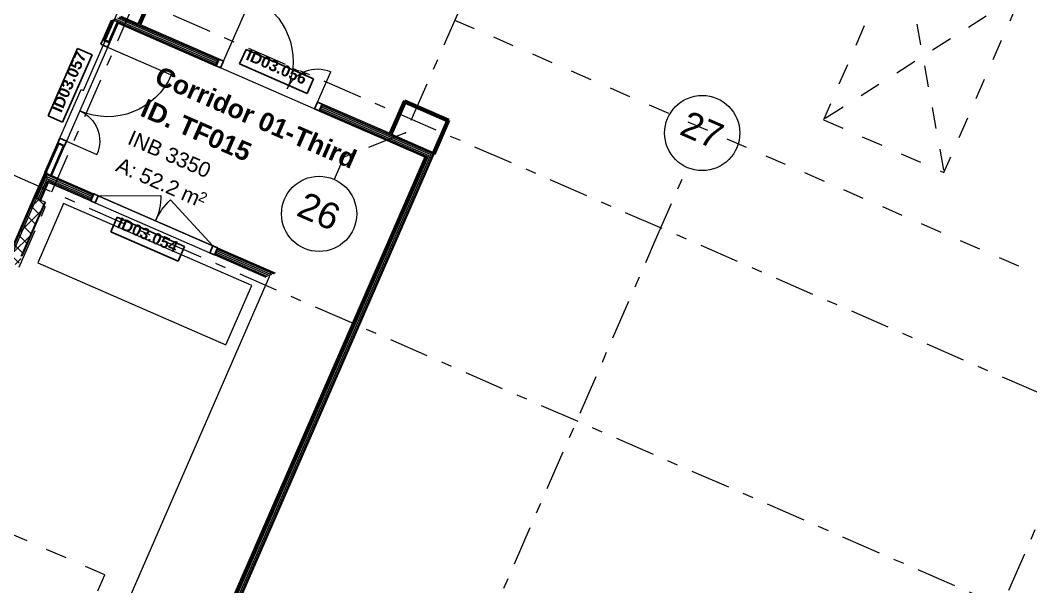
# Model space of a CAD drawing. Header units: millimetres. Extents: x -35034 to 431752, y -71616 to 25069.
# Drawn here: x 333860 to 347304, y -38794 to -31257 of the extents above; entities that cross this region are included whole.
import ezdxf
from ezdxf.enums import TextEntityAlignment as Align

# ---------------------------------------------------------------- set-up
doc = ezdxf.new("R2010")
doc.units = ezdxf.units.MM
doc.header["$MEASUREMENT"] = 0
doc.linetypes.add('Dashed', pattern=[564.444447, 282.222223, -282.222223])
doc.linetypes.add('Double Dashed', pattern=[1093.611073, 529.166651, -211.666656, 141.111112, -211.666656])
for name, color, linetype, lineweight in [('0_Pen_No__1', 7, 'Continuous', 13), ('A-25-M_Wall_Int_Pen_No__1', 7, 'Continuous', 13), ('A-95-MC_Marker_Section_P2.Marker_Pen_No__1', 7, 'Continuous', 13), ('New_A-20-M_Floor_Slab_Pen_No__89', 8, 'Continuous', 20), ('New_A-25-M_Wall_Int_Pen_No__1', 7, 'Continuous', 13), ('New_A-95-P_Drawing_Pen_No__1', 7, 'Continuous', 13), ('New_ArchiCAD Door Markers_Pen_No__1', 7, 'Continuous', 13), ('New_ArchiCAD Door Markers_Pen_No__5', 7, 'Continuous', 25), ('New_ArchiCAD Doors_Pen_No__1', 7, 'Continuous', 13), ('New_ArchiCAD Zone Stamps_Pen_No__6', 7, 'Continuous', 35)]:
    doc.layers.add(name, color=color, linetype=linetype, lineweight=lineweight)
for name, color, linetype in [('A-25-M_Wall_Int', 7, 'Continuous'), ('A-95-MC_Marker_Section_P2.Marker', 7, 'Continuous'), ('New_A-05-M_Gross_Int_Circulation', 7, 'Continuous'), ('New_A-15-MG_Structural_Grid_Phase_2', 7, 'Continuous'), ('New_A-20-M_Floor_Slab', 7, 'Continuous'), ('New_A-25-M_Wall_Int', 7, 'Continuous'), ('New_ArchiCAD Door Markers', 7, 'Continuous'), ('New_ArchiCAD Doors', 7, 'Continuous')]:
    doc.layers.add(name, color=color, linetype=linetype)
for name, color, linetype, lineweight, true_color in [('A-25-M_Wall_Int_Pen_No__107', 7, 'Continuous', 15, 0xa6a6a6), ('New_A-05-M_Gross_Int_Circulation_Pen_No__74', 7, 'Continuous', 20, 0x606060), ('New_A-15-MG_Structural_Grid_Phase_2_Pen_No__222', 7, 'Continuous', 13, 0x65af33), ('New_A-25-M_Wall_Int_Pen_No__107', 7, 'Continuous', 15, 0xa6a6a6), ('New_A-25-M_Wall_Int_Pen_No__27', 7, 'Continuous', 50, 0x2a2a2a), ('New_ArchiCAD Doors_Pen_No__43', 7, 'Continuous', 30, 0x444444), ('New_ArchiCAD Doors_Pen_No__63', 7, 'Continuous', 20, 0x606060)]:
    doc.layers.add(name, color=color, linetype=linetype, lineweight=lineweight, true_color=true_color)
doc.styles.add('GENERATED_STYLE_1', font='')
doc.styles.add('GENERATED_STYLE_2', font='')
doc.styles.add('GENERATED_STYLE_3', font='')
doc.styles.add('GENERATED_STYLE_4', font='')
doc.styles.get('GENERATED_STYLE_1').set_extended_font_data('Swis721 BT', bold=True)
doc.styles.get('GENERATED_STYLE_2').set_extended_font_data('Arial', bold=True)
doc.styles.get('GENERATED_STYLE_3').set_extended_font_data('Arial')
doc.styles.get('GENERATED_STYLE_4').set_extended_font_data('Swis721 BT')
pattern_1 = [(246.4404, (341458.06, 0), (-158.76755, 69.2305), [0, -100]), (246.4404, (341517.46, -80.45), (-158.76755, 69.2305), [0, -100])]
pattern_2 = [(45, (341458.06, 0), (-91.9239, 91.9239), []), (135, (341458.06, 0), (91.9239, 91.9239), [])]

# ---------------------------------------------------------------- blocks, each defined once
blk = doc.blocks.new('Corridor 02-Third_INB 3152_63_2', base_point=(314167, -30973))
at = {"layer": 'New_A-05-M_Gross_Int_Circulation_Pen_No__74', "linetype": 'Continuous'}
for p, q in [((334702, -32192), (337341, -26141)), ((334189, -33277), (334669, -32177)), ((334669, -32177), (334702, -32192)), ((331475, -39594), (334223, -33292)), ((334223, -33292), (334189, -33277))]:
    blk.add_line(p, q, dxfattribs=at)
at = {"layer": 'New_ArchiCAD Zone Stamps_Pen_No__6'}
for tag, height, style, p in [('ROOM_NAME', 250, 'GENERATED_STYLE_2', (313334, -29414)), ('zoneNameLine2', 250, 'GENERATED_STYLE_2', (313146, -29846)), ('ROOM_NUMBER', 200, 'GENERATED_STYLE_3', (312957, -30267)), ('measuredAreaCode', 200, 'GENERATED_STYLE_3', (312800, -30627)), ('ROOM_HOLES_PRM', 200, 'GENERATED_STYLE_3', (313108, -30761)), ('DUMMY_649', 200, 'GENERATED_STYLE_3', (313737, -31035)), ('DUMMY_650', 133, 'GENERATED_STYLE_3', (314016, -31142))]:
    blk.add_attdef(tag, text='', height=height, rotation=336.4404, dxfattribs=dict(at, style=style)).set_placement(p, align=Align.TOP_LEFT)
blk = doc.blocks.new('Corridor 01-Third_INB 3350_64_2', base_point=(336562, -33421))
at = {"layer": 'New_A-05-M_Gross_Int_Circulation_Pen_No__74', "linetype": 'Continuous'}
for p, q in [((335162, -31297), (334278, -33325)), ((339274, -33091), (335162, -31297)), ((336197, -40149), (339274, -33091)), ((334278, -33325), (337202, -34600)), ((337202, -34600), (334524, -40742))]:
    blk.add_line(p, q, dxfattribs=at)
at = {"layer": 'New_ArchiCAD Zone Stamps_Pen_No__6'}
for tag, height, style, p in [('ROOM_NAME', 250, 'GENERATED_STYLE_2', (335730, -31862)), ('zoneNameLine2', 250, 'GENERATED_STYLE_2', (335541, -32294)), ('ROOM_NUMBER', 200, 'GENERATED_STYLE_3', (335353, -32714)), ('measuredAreaCode', 200, 'GENERATED_STYLE_3', (335196, -33075)), ('DUMMY_649', 200, 'GENERATED_STYLE_3', (335503, -33209)), ('DUMMY_650', 200, 'GENERATED_STYLE_3', (335992, -33422)), ('DUMMY_651', 133, 'GENERATED_STYLE_3', (336272, -33529))]:
    blk.add_attdef(tag, text='', height=height, rotation=336.4404, dxfattribs=dict(at, style=style)).set_placement(p, align=Align.TOP_LEFT)
blk = doc.blocks.new('Slab_6_2', base_point=(319509, -20987))
at = {"layer": 'New_A-20-M_Floor_Slab_Pen_No__89', "linetype": 'Continuous', "flags": 128}
blk.add_lwpolyline([(336596, -35577), (336941, -34787), (334437, -33696), (334093, -34485)], close=True, dxfattribs=at)
blk = doc.blocks.new('Wall_285_2', base_point=(329062, -45463))
at = {"layer": 'New_A-25-M_Wall_Int_Pen_No__107', "linetype": 'Continuous'}
h = blk.add_hatch(dxfattribs=at)
h.set_pattern_fill('Plaster_0002', color=256, style=0, pattern_type=2)
h.set_pattern_definition(pattern_1)
h.paths.add_polyline_path([(332705, -36683), (332718, -36689), (334057, -33619), (334043, -33613)])
h = blk.add_hatch(dxfattribs=at)
h.set_pattern_fill('Concrete_Block_0002', color=256, style=0, pattern_type=2)
h.set_pattern_definition(pattern_2)
h.paths.add_polyline_path([(333874, -34390), (334186, -33675), (334057, -33619), (333745, -34334)])
h = blk.add_hatch(dxfattribs=at)
h.set_pattern_fill('Plaster_0002', color=256, style=0, pattern_type=2)
h.set_pattern_definition(pattern_1)
h.paths.add_polyline_path([(333887, -34396), (334199, -33681), (334186, -33675), (333874, -34390)])
h = blk.add_hatch(dxfattribs=at)
h.set_pattern_fill('Concrete_Block_0002', color=256, style=0, pattern_type=2)
h.set_pattern_definition(pattern_2)
h.paths.add_polyline_path([(333818, -34518), (333874, -34390), (333745, -34334), (333689, -34462)])
h = blk.add_hatch(dxfattribs=at)
h.set_pattern_fill('Concrete_Block_0002', color=256, style=0, pattern_type=2)
h.set_pattern_definition(pattern_2)
h.paths.add_polyline_path([(333831, -34524), (333887, -34396), (333874, -34390), (333818, -34518)])
at = {"layer": 'New_A-25-M_Wall_Int_Pen_No__1', "linetype": 'Continuous'}
for p, q in [((334057, -33619), (333745, -34334)), ((334186, -33675), (333874, -34390)), ((333887, -34396), (333874, -34390))]:
    blk.add_line(p, q, dxfattribs=at)
at = {"layer": 'New_A-25-M_Wall_Int_Pen_No__1', "linetype": 'Continuous', "flags": 128}
for points in [[(334043, -33613), (332705, -36683)], [(333887, -34396), (334199, -33681)], [(334043, -33613), (334057, -33619)], [(334057, -33619), (334186, -33675)], [(334186, -33675), (334199, -33681)]]:
    blk.add_lwpolyline(points, dxfattribs=at)
blk = doc.blocks.new('*X1108', base_point=(341458, 0))
at = {"layer": 'New_A-25-M_Wall_Int_Pen_No__107', "linetype": 'Continuous'}
blk.add_hatch(color=256, dxfattribs=at).paths.add_polyline_path([(337176, -34656), (337207, -34644), (337185, -34634)])
blk = doc.blocks.new('*X1109', base_point=(341458, 0))
at = {"layer": 'New_A-25-M_Wall_Int_Pen_No__107', "linetype": 'Continuous'}
blk.add_hatch(color=256, dxfattribs=at).paths.add_polyline_path([(334218, -33367), (334219, -33368), (334806, -33624), (334816, -33601), (334228, -33345)])
blk = doc.blocks.new('*X1110', base_point=(341458, 0))
at = {"layer": 'New_A-25-M_Wall_Int_Pen_No__107', "linetype": 'Continuous'}
blk.add_hatch(color=256, dxfattribs=at).paths.add_polyline_path([(336465, -34347), (337174, -34657), (337176, -34656), (337185, -34634), (336475, -34325)])
blk = doc.blocks.new('*X1111', base_point=(341458, 0))
at = {"layer": 'New_A-25-M_Wall_Int_Pen_No__107', "linetype": 'Continuous'}
blk.add_hatch(color=256, dxfattribs=at).paths.add_polyline_path([(334228, -33345), (334206, -33335), (334218, -33367)])
blk = doc.blocks.new('Double Door 19_2')
at = {"layer": 'New_ArchiCAD Doors_Pen_No__1', "linetype": 'Continuous'}
for p, q in [((-905, 0), (-905, -15)), ((905, 0), (905, -15)), ((-905, -15), (-905, -18)), ((-905, -18), (-905, -38)), ((-905, -38), (-905, -63)), ((-905, -63), (-905, -82)), ((-905, -82), (-905, -85)), ((-905, -85), (-905, -100)), ((905, -15), (905, -18)), ((905, -18), (905, -38)), ((905, -38), (905, -63)), ((905, -63), (905, -82)), ((905, -82), (905, -85)), ((905, -85), (905, -100))]:
    blk.add_line(p, q, dxfattribs=at)
at = {"layer": 'New_ArchiCAD Doors_Pen_No__43', "linetype": 'Continuous'}
for p, q in [((-898, 0), (-905, 0)), ((-905, 0), (-905, -100)), ((-832, 0), (-898, 0)), ((-898, 0), (-898, -100)), ((-832, -100), (-832, 0)), ((898, 0), (832, 0)), ((832, 0), (832, -100)), ((898, 0), (905, 0)), ((898, -100), (898, 0)), ((905, 0), (905, -100)), ((-898, -100), (-905, -100)), ((-898, -100), (-832, -100)), ((832, -100), (898, -100)), ((898, -100), (905, -100))]:
    blk.add_line(p, q, dxfattribs=at)
at = {"layer": 'New_ArchiCAD Doors_Pen_No__63', "linetype": 'Continuous'}
for p, q in [((-832, 0), (-71, 336)), ((832, 0), (71, 336)), ((-832, 0), (832, 0)), ((832, -100), (-832, -100))]:
    blk.add_line(p, q, dxfattribs=at)
for centre, start, end in [((-832, 0), 0, 23.8122), ((832, 0), 156.1878, 180)]:
    blk.add_arc(centre, 832, start, end, dxfattribs=at)
blk = doc.blocks.new('Door Stamp 17_30')
at = {"layer": 'New_ArchiCAD Door Markers_Pen_No__5', "linetype": 'Continuous'}
for p, q in [((489, -160), (-489, -160)), ((-489, -160), (-489, -372)), ((489, -372), (489, -160)), ((-489, -372), (489, -372)), ((-489, -372), (489, -372))]:
    blk.add_line(p, q, dxfattribs=at)
at = {"layer": 'New_ArchiCAD Door Markers_Pen_No__1', "style": 'GENERATED_STYLE_1'}
blk.add_attdef('AC_WIDO_ID', text='', height=150, dxfattribs=at).set_placement((-430, -327), align=Align.BOTTOM_LEFT)
blk = doc.blocks.new('Wall_310_2', base_point=(334146, -33377))
at = {"layer": 'A-25-M_Wall_Int_Pen_No__107', "linetype": 'Continuous'}
for points in [[(334186, -33285), (334194, -33305), (334200, -33291)], [(334230, -33397), (334238, -33417), (334244, -33403)], [(337126, -34676), (337145, -34668), (337132, -34662)], [(337238, -34632), (337257, -34624), (337244, -34618)]]:
    blk.add_hatch(color=256, dxfattribs=at).paths.add_polyline_path(points)
at = {"layer": 'A-25-M_Wall_Int_Pen_No__107', "linetype": 'Continuous', "lineweight": 0, "true_color": 0x535353}
for points in [[(334194, -33305), (334196, -33309), (334197, -33306)], [(334229, -33393), (334230, -33397), (334231, -33394)], [(337145, -34668), (337149, -34666), (337147, -34665)], [(337234, -34633), (337238, -34632), (337235, -34631)]]:
    blk.add_hatch(color=251, dxfattribs=at).paths.add_polyline_path(points)
at = {"layer": 'New_A-25-M_Wall_Int_Pen_No__107', "linetype": 'Continuous'}
for points in [[(334200, -33291), (334194, -33305), (334825, -33580), (334831, -33566)], [(334238, -33417), (334791, -33658), (334797, -33644), (334244, -33403)], [(336457, -34368), (336451, -34381), (337126, -34676), (337132, -34662)], [(336491, -34290), (336485, -34303), (337238, -34632), (337244, -34618)]]:
    blk.add_hatch(color=256, dxfattribs=at).paths.add_polyline_path(points)
at = {"layer": 'New_A-25-M_Wall_Int_Pen_No__107', "linetype": 'Continuous', "lineweight": 0, "true_color": 0x535353}
for points in [[(334197, -33306), (334196, -33309), (334824, -33583), (334825, -33580)], [(334231, -33394), (334230, -33397), (334797, -33644), (334799, -33641)], [(336457, -34368), (337145, -34668), (337147, -34665), (336458, -34365)], [(336483, -34306), (337234, -34633), (337235, -34631), (336485, -34303)]]:
    blk.add_hatch(color=251, dxfattribs=at).paths.add_polyline_path(points)
at = {"layer": 'New_A-25-M_Wall_Int_Pen_No__1', "linetype": 'Continuous'}
for p, q in [((334197, -33306), (334194, -33305)), ((334213, -33316), (334196, -33309)), ((334825, -33580), (334197, -33306)), ((334228, -33345), (334206, -33335)), ((334824, -33583), (334213, -33316)), ((334236, -33375), (334219, -33368)), ((334816, -33601), (334228, -33345)), ((334231, -33394), (334229, -33393)), ((334244, -33403), (334230, -33397)), ((334799, -33641), (334231, -33394)), ((334806, -33624), (334236, -33375)), ((334797, -33644), (334244, -33403)), ((334816, -33601), (334806, -33624)), ((334824, -33583), (334816, -33601)), ((334825, -33580), (334824, -33583)), ((334831, -33566), (334825, -33580)), ((334797, -33644), (334791, -33658)), ((334799, -33641), (334797, -33644)), ((334806, -33624), (334799, -33641)), ((336457, -34368), (336451, -34381)), ((336458, -34365), (336457, -34368)), ((337132, -34662), (336457, -34368)), ((336465, -34347), (336458, -34365)), ((337147, -34665), (336458, -34365)), ((336475, -34325), (336465, -34347)), ((337157, -34649), (336465, -34347)), ((336483, -34306), (336475, -34325)), ((337185, -34634), (336475, -34325)), ((336485, -34303), (336483, -34306)), ((337216, -34626), (336483, -34306)), ((336491, -34290), (336485, -34303)), ((337235, -34631), (336485, -34303)), ((337145, -34668), (337132, -34662)), ((337149, -34666), (337147, -34665)), ((337174, -34657), (337157, -34649)), ((337207, -34644), (337185, -34634)), ((337234, -34633), (337216, -34626)), ((337238, -34632), (337235, -34631))]:
    blk.add_line(p, q, dxfattribs=at)
at = {"layer": 'New_A-25-M_Wall_Int_Pen_No__1', "linetype": 'Continuous', "flags": 128}
for points in [[(334186, -33285), (334200, -33291)], [(334831, -33566), (334200, -33291)], [(334238, -33417), (334791, -33658)], [(336451, -34381), (337126, -34676)], [(337244, -34618), (336491, -34290)], [(337257, -34624), (337244, -34618)]]:
    blk.add_lwpolyline(points, dxfattribs=at)
at = {"layer": 'New_A-25-M_Wall_Int', "color": 250, "lineweight": 50, "true_color": 0x2a2a2a}
for name in ['*X1111', '*X1109', '*X1110', '*X1108']:
    blk.add_blockref(name, (341458, 0), dxfattribs=at)
at = {"layer": 'New_ArchiCAD Door Markers'}
ref = blk.add_blockref('Door Stamp 17_30', (335661, -33928), dxfattribs=dict(at, rotation=336.44041158399))
ref.add_attrib('AC_WIDO_ID', 'ID03.054', dxfattribs={"layer": 'New_ArchiCAD Door Markers_Pen_No__1', "color": 7, "height": 150, "rotation": 336.4404, "style": 'GENERATED_STYLE_1'}).set_placement((335118, -34052), align=Align.BOTTOM_LEFT)
at = {"layer": 'New_ArchiCAD Doors', "color": 251, "linetype": 'Continuous', "lineweight": 20, "true_color": 0x606060, "xscale": -1, "zscale": 1000, "rotation": 336.44041158399}
blk.add_blockref('Double Door 19_2', (335661, -33928), dxfattribs=at)
blk = doc.blocks.new('*X1129', base_point=(341458, 0))
at = {"layer": 'New_A-25-M_Wall_Int_Pen_No__107', "linetype": 'Continuous'}
blk.add_hatch(color=256, dxfattribs=at).paths.add_polyline_path([(335153, -31225), (335120, -31238), (336474, -31828), (336484, -31805)])
blk = doc.blocks.new('*X1130', base_point=(341458, 0))
at = {"layer": 'New_A-25-M_Wall_Int_Pen_No__107', "linetype": 'Continuous'}
blk.add_hatch(color=256, dxfattribs=at).paths.add_polyline_path([(337858, -32432), (339291, -33057), (339324, -33044), (337868, -32409)])
blk = doc.blocks.new('Double Door Asymmetric 19_5')
at = {"layer": 'New_ArchiCAD Doors_Pen_No__1', "linetype": 'Continuous'}
for p, q in [((-755, 0), (-755, -15)), ((755, 0), (755, -15)), ((-755, -15), (-755, -18)), ((-755, -18), (-755, -37)), ((-755, -37), (-755, -62)), ((-755, -62), (-755, -82)), ((-755, -82), (-755, -85)), ((-755, -85), (-755, -100)), ((755, -15), (755, -18)), ((755, -18), (755, -37)), ((755, -37), (755, -62)), ((755, -62), (755, -82)), ((755, -82), (755, -85)), ((755, -85), (755, -100))]:
    blk.add_line(p, q, dxfattribs=at)
at = {"layer": 'New_ArchiCAD Doors_Pen_No__43', "linetype": 'Continuous'}
for p, q in [((-748, 0), (-755, 0)), ((-755, 0), (-755, -100)), ((-682, 0), (-748, 0)), ((-748, 0), (-748, -100)), ((-682, -100), (-682, 0)), ((748, 0), (682, 0)), ((682, 0), (682, -100)), ((748, 0), (755, 0)), ((748, -100), (748, 0)), ((755, 0), (755, -100)), ((-748, -100), (-755, -100)), ((-748, -100), (-682, -100)), ((682, -100), (748, -100)), ((748, -100), (755, -100))]:
    blk.add_line(p, q, dxfattribs=at)
at = {"layer": 'New_ArchiCAD Doors_Pen_No__63', "linetype": 'Continuous'}
for p, q in [((682, 0), (682, 924)), ((-682, 0), (-682, 440))]:
    blk.add_line(p, q, dxfattribs=at)
for centre, radius, start, end in [((682, 0), 924, 90, 180), ((-682, 0), 440, 0, 90)]:
    blk.add_arc(centre, radius, start, end, dxfattribs=at)
blk = doc.blocks.new('Door Stamp 17_31')
at = {"layer": 'New_ArchiCAD Door Markers_Pen_No__5', "linetype": 'Continuous'}
for p, q in [((507, 262), (-471, 262)), ((-471, 262), (-471, 50)), ((507, 50), (507, 262)), ((-471, 50), (507, 50)), ((-471, 50), (507, 50))]:
    blk.add_line(p, q, dxfattribs=at)
at = {"layer": 'New_ArchiCAD Door Markers_Pen_No__1', "style": 'GENERATED_STYLE_1'}
blk.add_attdef('AC_WIDO_ID', text='', height=150, dxfattribs=at).set_placement((-412, 95), align=Align.BOTTOM_LEFT)
blk = doc.blocks.new('Wall_314_2', base_point=(335070, -31257))
at = {"layer": 'New_A-25-M_Wall_Int_Pen_No__107', "linetype": 'Continuous'}
for points in [[(335090, -31250), (335070, -31257), (335084, -31263)], [(335168, -31284), (335154, -31278), (335148, -31291), (335162, -31297)], [(335168, -31284), (335162, -31297), (336459, -31863), (336465, -31849)], [(335202, -31206), (335182, -31213), (336493, -31785), (336499, -31771)], [(337877, -32388), (339353, -33032), (339373, -33024), (337883, -32375)], [(337843, -32466), (339241, -33076), (339261, -33068), (337849, -32453)]]:
    blk.add_hatch(color=256, dxfattribs=at).paths.add_polyline_path(points)
at = {"layer": 'New_A-25-M_Wall_Int_Pen_No__107', "linetype": 'Continuous', "lineweight": 0, "true_color": 0x535353}
for points in [[(335093, -31251), (335090, -31250), (335084, -31263), (335087, -31265)], [(335094, -31248), (335090, -31250), (335093, -31251)], [(335094, -31248), (335093, -31251), (336465, -31849), (336466, -31846)], [(335154, -31278), (335152, -31276), (335146, -31290), (335148, -31291)], [(335182, -31213), (335178, -31215), (336492, -31788), (336493, -31785)], [(337876, -32391), (339349, -33034), (339353, -33032), (337877, -32388)], [(337849, -32453), (339261, -33068), (339265, -33067), (337850, -32450)]]:
    blk.add_hatch(color=251, dxfattribs=at).paths.add_polyline_path(points)
at = {"layer": 'New_A-25-M_Wall_Int_Pen_No__1', "linetype": 'Continuous'}
for p, q in [((335090, -31250), (335084, -31263)), ((335087, -31265), (335093, -31251)), ((335093, -31251), (336465, -31849)), ((335094, -31248), (336466, -31846)), ((335120, -31238), (336474, -31828)), ((335146, -31290), (335152, -31276)), ((335148, -31291), (335154, -31278)), ((335153, -31225), (336484, -31805)), ((335178, -31215), (336492, -31788)), ((335182, -31213), (336493, -31785)), ((336465, -31849), (336459, -31863)), ((336466, -31846), (336465, -31849)), ((336474, -31828), (336466, -31846)), ((336484, -31805), (336474, -31828)), ((336492, -31788), (336484, -31805)), ((336493, -31785), (336492, -31788)), ((336499, -31771), (336493, -31785)), ((337876, -32391), (337868, -32409)), ((337877, -32388), (337876, -32391)), ((337876, -32391), (339349, -33034)), ((337883, -32375), (337877, -32388)), ((337877, -32388), (339353, -33032)), ((337849, -32453), (337843, -32466)), ((337850, -32450), (337849, -32453)), ((337849, -32453), (339261, -33068)), ((337858, -32432), (337850, -32450)), ((337850, -32450), (339265, -33067)), ((337868, -32409), (337858, -32432)), ((337858, -32432), (339291, -33057)), ((337868, -32409), (339324, -33044))]:
    blk.add_line(p, q, dxfattribs=at)
at = {"layer": 'New_A-25-M_Wall_Int_Pen_No__1', "linetype": 'Continuous', "flags": 128}
for points in [[(335162, -31297), (336459, -31863)], [(335440, -31309), (335202, -31206)], [(336499, -31771), (335453, -31315)], [(338781, -32766), (337883, -32375)], [(337843, -32466), (339241, -33076)], [(339373, -33024), (338795, -32772)]]:
    blk.add_lwpolyline(points, dxfattribs=at)
at = {"layer": 'New_A-25-M_Wall_Int', "color": 250, "lineweight": 50, "true_color": 0x2a2a2a}
for name in ['*X1129', '*X1130']:
    blk.add_blockref(name, (341458, 0), dxfattribs=at)
at = {"layer": 'New_ArchiCAD Door Markers'}
ref = blk.add_blockref('Door Stamp 17_31', (337191, -32073), dxfattribs=dict(at, rotation=336.4404115839914))
ref.add_attrib('AC_WIDO_ID', 'ID03.056', dxfattribs={"layer": 'New_ArchiCAD Door Markers_Pen_No__1', "color": 7, "height": 150, "rotation": 336.4404, "style": 'GENERATED_STYLE_1'}).set_placement((336833, -31818), align=Align.BOTTOM_LEFT)
at = {"layer": 'New_ArchiCAD Doors', "color": 251, "linetype": 'Continuous', "lineweight": 20, "true_color": 0x606060, "xscale": -1, "zscale": 1000, "rotation": 336.4404115839914}
blk.add_blockref('Double Door Asymmetric 19_5', (337191, -32073), dxfattribs=at)
blk = doc.blocks.new('Double Door Asymmetric 19_8')
at = {"layer": 'New_ArchiCAD Doors_Pen_No__1', "linetype": 'Continuous'}
for p, q in [((-755, 0), (-755, -15)), ((755, 0), (755, -15)), ((-755, -15), (-755, -18)), ((-755, -18), (-755, -82)), ((-755, -82), (-755, -85)), ((-755, -85), (-755, -100)), ((755, -15), (755, -18)), ((755, -18), (755, -82)), ((755, -82), (755, -85)), ((755, -85), (755, -100))]:
    blk.add_line(p, q, dxfattribs=at)
at = {"layer": 'New_ArchiCAD Doors_Pen_No__43', "linetype": 'Continuous'}
for p, q in [((-748, 0), (-755, 0)), ((-755, 0), (-755, -100)), ((-682, 0), (-748, 0)), ((-748, 0), (-748, -100)), ((-682, -100), (-682, 0)), ((748, 0), (682, 0)), ((682, 0), (682, -100)), ((748, 0), (755, 0)), ((748, -100), (748, 0)), ((755, 0), (755, -100)), ((-748, -100), (-755, -100)), ((-748, -100), (-682, -100)), ((682, -100), (748, -100)), ((748, -100), (755, -100))]:
    blk.add_line(p, q, dxfattribs=at)
at = {"layer": 'New_ArchiCAD Doors_Pen_No__63', "linetype": 'Continuous'}
for p, q in [((682, 0), (682, 924)), ((-682, 0), (-682, 440))]:
    blk.add_line(p, q, dxfattribs=at)
for centre, radius, start, end in [((682, 0), 924, 90, 180), ((-682, 0), 440, 0, 90)]:
    blk.add_arc(centre, radius, start, end, dxfattribs=at)
blk = doc.blocks.new('Wall_355_2', base_point=(334278, -33325))
at = {"layer": 'New_A-25-M_Wall_Int_Pen_No__107', "linetype": 'Continuous'}
for points in [[(335070, -31257), (334960, -31510), (334974, -31516), (335084, -31263)], [(335148, -31291), (335038, -31544), (335052, -31550), (335162, -31297)], [(334357, -32894), (334186, -33285), (334200, -33291), (334371, -32900)], [(334264, -33319), (334278, -33325), (334449, -32934), (334435, -32928)]]:
    blk.add_hatch(color=256, dxfattribs=at).paths.add_polyline_path(points)
at = {"layer": 'New_A-25-M_Wall_Int_Pen_No__107', "linetype": 'Continuous', "lineweight": 0, "true_color": 0x535353}
for points in [[(335084, -31263), (334974, -31516), (334977, -31517), (335087, -31265)], [(335146, -31290), (335036, -31543), (335038, -31544), (335148, -31291)], [(334371, -32900), (334200, -33291), (334203, -33292), (334373, -32901)], [(334432, -32927), (334261, -33318), (334264, -33319), (334435, -32928)]]:
    blk.add_hatch(color=251, dxfattribs=at).paths.add_polyline_path(points)
at = {"layer": 'New_A-25-M_Wall_Int_Pen_No__1', "linetype": 'Continuous'}
for p, q in [((335084, -31263), (334974, -31516)), ((335087, -31265), (334977, -31517)), ((335146, -31290), (335036, -31543)), ((335148, -31291), (335038, -31544)), ((334974, -31516), (334960, -31510)), ((334977, -31517), (334974, -31516)), ((335036, -31543), (334977, -31517)), ((335038, -31544), (335036, -31543)), ((335052, -31550), (335038, -31544)), ((334371, -32900), (334200, -33291)), ((334373, -32901), (334203, -33292)), ((334432, -32927), (334261, -33318)), ((334435, -32928), (334264, -33319)), ((334371, -32900), (334357, -32894)), ((334373, -32901), (334371, -32900)), ((334432, -32927), (334373, -32901)), ((334435, -32928), (334432, -32927)), ((334449, -32934), (334435, -32928))]:
    blk.add_line(p, q, dxfattribs=at)
at = {"layer": 'New_A-25-M_Wall_Int_Pen_No__1', "linetype": 'Continuous', "flags": 128}
for points in [[(335070, -31257), (334960, -31510)], [(335052, -31550), (335162, -31297)], [(334357, -32894), (334186, -33285)], [(334278, -33325), (334449, -32934)], [(334186, -33285), (334200, -33291)], [(334200, -33291), (334203, -33292)], [(334203, -33292), (334261, -33318)], [(334261, -33318), (334264, -33319)], [(334264, -33319), (334278, -33325)]]:
    blk.add_lwpolyline(points, dxfattribs=at)
at = {"layer": 'New_ArchiCAD Door Markers'}
ref = blk.add_blockref('Door Stamp 17_31', (334659, -32202), dxfattribs=dict(at, rotation=66.44041158399628))
ref.add_attrib('AC_WIDO_ID', 'ID03.057', dxfattribs={"layer": 'New_ArchiCAD Door Markers_Pen_No__1', "color": 7, "height": 150, "rotation": 66.4404, "style": 'GENERATED_STYLE_1'}).set_placement((334448, -32515), align=Align.BOTTOM_LEFT)
at = {"layer": 'New_ArchiCAD Doors', "color": 251, "linetype": 'Continuous', "lineweight": 20, "true_color": 0x606060, "xscale": -0.9999999999999998, "zscale": 1000, "rotation": 246.4404115839963}
blk.add_blockref('Double Door Asymmetric 19_8', (334750, -32242), dxfattribs=at)
blk = doc.blocks.new('Wall_376_2', base_point=(339353, -33032))
at = {"layer": 'New_A-25-M_Wall_Int_Pen_No__107', "linetype": 'Continuous'}
blk.add_hatch(color=256, dxfattribs=at).paths.add_polyline_path([(339367, -33038), (339564, -32587), (339544, -32595), (339353, -33032)])
at = {"layer": 'New_A-25-M_Wall_Int_Pen_No__27', "linetype": 'Continuous', "flags": 128}
for points in [[(339544, -32595), (339353, -33032)], [(339367, -33038), (339564, -32587)], [(339353, -33032), (339367, -33038)]]:
    blk.add_lwpolyline(points, dxfattribs=at)
blk = doc.blocks.new('Wall_377_2', base_point=(339544, -32595))
at = {"layer": 'New_A-25-M_Wall_Int_Pen_No__107', "linetype": 'Continuous'}
blk.add_hatch(color=256, dxfattribs=at).paths.add_polyline_path([(339564, -32587), (338972, -32329), (338979, -32349), (339544, -32595)])
at = {"layer": 'New_A-25-M_Wall_Int_Pen_No__27', "linetype": 'Continuous', "flags": 128}
for points in [[(339564, -32587), (338972, -32329)], [(338979, -32349), (339544, -32595)]]:
    blk.add_lwpolyline(points, dxfattribs=at)
blk = doc.blocks.new('Wall_378_2', base_point=(338979, -32349))
at = {"layer": 'New_A-25-M_Wall_Int_Pen_No__107', "linetype": 'Continuous'}
blk.add_hatch(color=256, dxfattribs=at).paths.add_polyline_path([(338972, -32329), (338781, -32766), (338795, -32772), (338979, -32349)])
at = {"layer": 'New_A-25-M_Wall_Int_Pen_No__27', "linetype": 'Continuous', "flags": 128}
for points in [[(338972, -32329), (338781, -32766)], [(338795, -32772), (338979, -32349)]]:
    blk.add_lwpolyline(points, dxfattribs=at)
blk = doc.blocks.new('Wall_379_2', base_point=(335400, -31401))
at = {"layer": 'New_A-25-M_Wall_Int_Pen_No__107', "linetype": 'Continuous'}
blk.add_hatch(color=256, dxfattribs=at).paths.add_polyline_path([(335453, -31315), (335644, -30878), (335624, -30886), (335440, -31309)])
at = {"layer": 'New_A-25-M_Wall_Int_Pen_No__27', "linetype": 'Continuous', "flags": 128}
for points in [[(335624, -30886), (335440, -31309)], [(335453, -31315), (335644, -30878)]]:
    blk.add_lwpolyline(points, dxfattribs=at)
blk = doc.blocks.new('*X1292', base_point=(341458, 0))
at = {"layer": 'A-25-M_Wall_Int_Pen_No__107', "linetype": 'Continuous'}
blk.add_hatch(color=256, dxfattribs=at).paths.add_polyline_path([(336242, -40109), (336243, -40109), (339324, -33044), (339291, -33057), (336220, -40100)])
blk = doc.blocks.new('*X1293', base_point=(341458, 0))
at = {"layer": 'A-25-M_Wall_Int_Pen_No__107', "linetype": 'Continuous'}
blk.add_hatch(color=256, dxfattribs=at).paths.add_polyline_path([(336220, -40100), (336210, -40122), (336242, -40109)])
blk = doc.blocks.new('Wall_428_2', base_point=(339241, -33076))
at = {"layer": 'A-25-M_Wall_Int_Pen_No__107', "linetype": 'Continuous'}
for points in [[(336166, -40128), (336180, -40134), (339261, -33068), (339241, -33076)], [(336292, -40090), (339373, -33024), (339353, -33032), (336278, -40084)], [(336160, -40142), (336180, -40134), (336166, -40128)], [(336272, -40098), (336292, -40090), (336278, -40084)]]:
    blk.add_hatch(color=256, dxfattribs=at).paths.add_polyline_path(points)
at = {"layer": 'A-25-M_Wall_Int_Pen_No__107', "linetype": 'Continuous', "lineweight": 0, "true_color": 0x535353}
for points in [[(336181, -40131), (336184, -40132), (339265, -33067), (339261, -33068)], [(336270, -40096), (336272, -40098), (339353, -33032), (339349, -33034)], [(336180, -40134), (336184, -40132), (336181, -40131)], [(336268, -40099), (336272, -40098), (336270, -40096)]]:
    blk.add_hatch(color=251, dxfattribs=at).paths.add_polyline_path(points)
at = {"layer": 'A-25-M_Wall_Int_Pen_No__1', "linetype": 'Continuous'}
for p, q in [((339261, -33068), (336181, -40131)), ((339265, -33067), (336192, -40115)), ((339291, -33057), (336220, -40100)), ((339324, -33044), (336251, -40092)), ((339349, -33034), (336270, -40096)), ((339353, -33032), (336278, -40084)), ((336181, -40131), (336180, -40134)), ((336192, -40115), (336184, -40132)), ((336220, -40100), (336210, -40122)), ((336251, -40092), (336243, -40109)), ((336270, -40096), (336268, -40099)), ((336278, -40084), (336272, -40098))]:
    blk.add_line(p, q, dxfattribs=at)
at = {"layer": 'A-25-M_Wall_Int_Pen_No__1', "linetype": 'Continuous', "flags": 128}
for points in [[(336292, -40090), (339373, -33024)], [(339241, -33076), (336160, -40142)]]:
    blk.add_lwpolyline(points, dxfattribs=at)
at = {"layer": 'A-25-M_Wall_Int', "color": 250, "lineweight": 50, "true_color": 0x2a2a2a}
for name in ['*X1292', '*X1293']:
    blk.add_blockref(name, (341458, 0), dxfattribs=at)
blk = doc.blocks.new('*X1307', base_point=(341458, 0))
at = {"layer": 'A-25-M_Wall_Int_Pen_No__107', "linetype": 'Continuous'}
blk.add_hatch(color=256, dxfattribs=at).paths.add_polyline_path([(334219, -33368), (334218, -33367), (334218, -33367)])
blk = doc.blocks.new('*X1308', base_point=(341458, 0))
at = {"layer": 'A-25-M_Wall_Int_Pen_No__107', "linetype": 'Continuous'}
blk.add_hatch(color=256, dxfattribs=at).paths.add_polyline_path([(334195, -33357), (334077, -33627), (334100, -33637), (334218, -33367)])
blk = doc.blocks.new('*X1309', base_point=(341458, 0))
at = {"layer": 'A-25-M_Wall_Int_Pen_No__107', "linetype": 'Continuous'}
blk.add_hatch(color=256, dxfattribs=at).paths.add_polyline_path([(334205, -33335), (334195, -33357), (334218, -33367), (334218, -33367), (334206, -33335)])
blk = doc.blocks.new('Wall_441_2', base_point=(334043, -33613))
at = {"layer": 'A-25-M_Wall_Int_Pen_No__107', "linetype": 'Continuous'}
for points in [[(334180, -33299), (334043, -33613), (334057, -33619), (334194, -33305)], [(334186, -33285), (334180, -33299), (334194, -33305)], [(334224, -33411), (334121, -33647), (334135, -33653), (334238, -33417)], [(334230, -33397), (334224, -33411), (334238, -33417)]]:
    blk.add_hatch(color=256, dxfattribs=at).paths.add_polyline_path(points)
at = {"layer": 'A-25-M_Wall_Int_Pen_No__107', "linetype": 'Continuous', "lineweight": 0, "true_color": 0x535353}
for points in [[(334193, -33307), (334057, -33619), (334060, -33620), (334196, -33309)], [(334194, -33305), (334193, -33307), (334196, -33309)], [(334228, -33396), (334119, -33645), (334121, -33647), (334230, -33397)], [(334229, -33393), (334228, -33396), (334230, -33397)]]:
    blk.add_hatch(color=251, dxfattribs=at).paths.add_polyline_path(points)
at = {"layer": 'A-25-M_Wall_Int_Pen_No__1', "linetype": 'Continuous'}
for p, q in [((334057, -33619), (334194, -33305)), ((334060, -33620), (334196, -33309)), ((334077, -33627), (334205, -33335)), ((334100, -33637), (334218, -33367)), ((334119, -33645), (334229, -33393)), ((334121, -33647), (334230, -33397))]:
    blk.add_line(p, q, dxfattribs=at)
at = {"layer": 'A-25-M_Wall_Int_Pen_No__1', "linetype": 'Continuous', "flags": 128}
for points in [[(334186, -33285), (334043, -33613)], [(334135, -33653), (334238, -33417)], [(334057, -33619), (334043, -33613)], [(334060, -33620), (334057, -33619)], [(334077, -33627), (334060, -33620)], [(334100, -33637), (334077, -33627)], [(334119, -33645), (334100, -33637)], [(334121, -33647), (334119, -33645)], [(334135, -33653), (334121, -33647)]]:
    blk.add_lwpolyline(points, dxfattribs=at)
at = {"layer": 'New_A-25-M_Wall_Int_Pen_No__1', "linetype": 'Continuous'}
for p, q in [((334205, -33335), (334206, -33335)), ((334218, -33367), (334219, -33368))]:
    blk.add_line(p, q, dxfattribs=at)
at = {"layer": 'A-25-M_Wall_Int', "color": 250, "lineweight": 50, "true_color": 0x2a2a2a}
for name in ['*X1309', '*X1308', '*X1307']:
    blk.add_blockref(name, (341458, 0), dxfattribs=at)
blk = doc.blocks.new('Standard grid marker_10')
at = {"layer": 'New_A-15-MG_Structural_Grid_Phase_2_Pen_No__222', "linetype": 'Double Dashed'}
blk.add_line((705, 0), (53258, 0), dxfattribs=at)
at = {"layer": 'New_A-15-MG_Structural_Grid_Phase_2_Pen_No__222', "style": 'GENERATED_STYLE_4'}
for tag, p in [('AC_MarkerText_1_0', (-500, 39)), ('AC_MarkerText_1_1', (54463, 39))]:
    blk.add_attdef(tag, text='', height=350, rotation=180, dxfattribs=at).set_placement(p, align=Align.MIDDLE_CENTER)
blk = doc.blocks.new('Standard grid marker_11')
at = {"layer": 'New_A-15-MG_Structural_Grid_Phase_2_Pen_No__222', "linetype": 'Double Dashed'}
blk.add_line((705, 0), (54601, 0), dxfattribs=at)
at = {"layer": 'New_A-15-MG_Structural_Grid_Phase_2_Pen_No__222', "style": 'GENERATED_STYLE_4'}
for tag, p in [('AC_MarkerText_1_0', (-500, 43)), ('AC_MarkerText_1_1', (55806, 43))]:
    blk.add_attdef(tag, text='', height=350, rotation=180, dxfattribs=at).set_placement(p, align=Align.MIDDLE_CENTER)
blk = doc.blocks.new('Standard grid marker_13')
at = {"layer": 'New_A-15-MG_Structural_Grid_Phase_2_Pen_No__222', "linetype": 'Double Dashed'}
blk.add_line((2212, 0), (53473, 0), dxfattribs=at)
at = {"layer": 'New_A-15-MG_Structural_Grid_Phase_2_Pen_No__222', "style": 'GENERATED_STYLE_4'}
for tag, p in [('AC_MarkerText_1_0', (-500, 1206)), ('AC_MarkerText_1_1', (56184, 1206))]:
    blk.add_attdef(tag, text='', height=350, rotation=270, dxfattribs=at).set_placement(p, align=Align.MIDDLE_CENTER)
blk = doc.blocks.new('Standard grid marker_19')
at = {"layer": 'New_A-15-MG_Structural_Grid_Phase_2_Pen_No__222', "linetype": 'Double Dashed'}
for p, q in [((949, 0), (36651, 0)), ((36651, 0), (37275, -625)), ((37275, -625), (37599, -625))]:
    blk.add_line(p, q, dxfattribs=at)
at = {"layer": 'New_A-15-MG_Structural_Grid_Phase_2_Pen_No__222', "linetype": 'Continuous'}
blk.add_circle((38099, -625), 500, dxfattribs=at)
at = {"layer": 'New_A-15-MG_Structural_Grid_Phase_2_Pen_No__222', "linetype": 'Double Dashed'}
blk.add_point((36651, 0), dxfattribs=at)
at = {"layer": 'New_A-15-MG_Structural_Grid_Phase_2_Pen_No__222', "style": 'GENERATED_STYLE_4'}
for tag, p in [('AC_MarkerText_1_0', (-500, -588)), ('AC_MarkerText_1_1', (38099, -588))]:
    blk.add_attdef(tag, text='', height=350, rotation=90, dxfattribs=at).set_placement(p, align=Align.MIDDLE_CENTER)
blk = doc.blocks.new('Standard grid marker_22')
at = {"layer": 'New_A-15-MG_Structural_Grid_Phase_2_Pen_No__222', "linetype": 'Double Dashed'}
blk.add_line((8462, 0), (18800, 0), dxfattribs=at)
at = {"layer": 'New_A-15-MG_Structural_Grid_Phase_2_Pen_No__222', "style": 'GENERATED_STYLE_4'}
for tag, p in [('AC_MarkerText_1_0', (-500, 37)), ('AC_MarkerText_1_1', (27762, 37))]:
    blk.add_attdef(tag, text='', height=350, rotation=270, dxfattribs=at).set_placement(p, align=Align.MIDDLE_CENTER)
blk = doc.blocks.new('Standard grid marker_23')
at = {"layer": 'New_A-15-MG_Structural_Grid_Phase_2_Pen_No__222', "linetype": 'Double Dashed'}
for p, q in [((1051, 0), (21061, 0)), ((21061, 0), (22113, 0))]:
    blk.add_line(p, q, dxfattribs=at)
at = {"layer": 'New_A-15-MG_Structural_Grid_Phase_2_Pen_No__222', "linetype": 'Continuous'}
blk.add_circle((22613, 0), 500, dxfattribs=at)
at = {"layer": 'New_A-15-MG_Structural_Grid_Phase_2_Pen_No__222', "linetype": 'Double Dashed'}
blk.add_point((21061, 0), dxfattribs=at)
blk.add_point((21061, 0), dxfattribs=at)
at = {"layer": 'New_A-15-MG_Structural_Grid_Phase_2_Pen_No__222', "style": 'GENERATED_STYLE_4'}
for tag, p in [('AC_MarkerText_1_0', (-500, 41)), ('AC_MarkerText_1_1', (22613, 41))]:
    blk.add_attdef(tag, text='', height=350, rotation=270, dxfattribs=at).set_placement(p, align=Align.MIDDLE_CENTER)
blk = doc.blocks.new('Cutting Plane_4_2', base_point=(316128, -21003))
at = {"layer": 'A-95-MC_Marker_Section_P2.Marker_Pen_No__1', "linetype": 'Dashed'}
blk.add_line((316357, -21103), (363850, -41812), dxfattribs=at)
blk = doc.blocks.new('Cutting Plane_5_2', base_point=(360309, -50545))
at = {"layer": 'A-95-MC_Marker_Section_P2.Marker_Pen_No__1', "linetype": 'Dashed'}
for p, q in [((334987, -38635), (309576, -27555)), ((334669, -39365), (334987, -38635))]:
    blk.add_line(p, q, dxfattribs=at)

msp = doc.modelspace()

# ---------------------------------------------------------------- linework, layer by layer
at = {"layer": '0_Pen_No__1', "linetype": 'Dashed', "flags": 128}
msp.add_lwpolyline([(344545.3, -32582.2), (346149.5, -33281.7), (347188.7, -30898.4), (345584.6, -30199)], close=True, dxfattribs=at)
at = {"layer": 'New_A-95-P_Drawing_Pen_No__1', "linetype": 'Dashed'}
for p, q in [((345584.6, -30199), (346149.5, -33281.7)), ((347188.7, -30898.4), (344545.3, -32582.2))]:
    msp.add_line(p, q, dxfattribs=at)

# ---------------------------------------------------------------- block references
at = {"layer": 'A-25-M_Wall_Int', "color": 250, "lineweight": 50, "true_color": 0x2a2a2a}
for name, p in [('Wall_428_2', (339241.3, -33076.2)), ('Wall_441_2', (334043.4, -33612.6))]:
    msp.add_blockref(name, p, dxfattribs=at)
at = {"layer": 'A-95-MC_Marker_Section_P2.Marker'}
for name, p in [('Cutting Plane_4_2', (316127.6, -21002.6)), ('Cutting Plane_5_2', (360308.7, -50545.4))]:
    msp.add_blockref(name, p, dxfattribs=at)
at = {"layer": 'New_A-05-M_Gross_Int_Circulation', "linetype": 'Continuous'}
msp.add_blockref('Corridor 02-Third_INB 3152_63_2', (314166.9, -30973.4), dxfattribs=at)
ref = msp.add_blockref('Corridor 01-Third_INB 3350_64_2', (336562.4, -33421.2), dxfattribs=at)
ref.add_attrib('ROOM_NAME', 'Corridor 01-Third', dxfattribs={"layer": 'New_ArchiCAD Zone Stamps_Pen_No__6', "color": 7, "height": 250, "rotation": 336.44041, "style": 'GENERATED_STYLE_2'}).set_placement((335729.6, -31861.6), align=Align.TOP_LEFT)
ref.add_attrib('ROOM_NUMBER', 'INB 3350', dxfattribs={"layer": 'New_ArchiCAD Zone Stamps_Pen_No__6', "color": 7, "height": 200, "rotation": 336.44041, "style": 'GENERATED_STYLE_3'}).set_placement((335352.7, -32714.5), align=Align.TOP_LEFT)
ref.add_attrib('zoneNameLine2', 'ID. TF015', dxfattribs={"layer": 'New_ArchiCAD Zone Stamps_Pen_No__6', "color": 7, "height": 250, "rotation": 336.44041, "style": 'GENERATED_STYLE_2'}).set_placement((335541.2, -32293.8), align=Align.TOP_LEFT)
ref.add_attrib('measuredAreaCode', 'A: ', dxfattribs={"layer": 'New_ArchiCAD Zone Stamps_Pen_No__6', "color": 7, "height": 200, "rotation": 336.44041, "style": 'GENERATED_STYLE_3'}).set_placement((335195.7, -33074.6), align=Align.TOP_LEFT)
ref.add_attrib('DUMMY_649', '52.2', dxfattribs={"layer": 'New_ArchiCAD Zone Stamps_Pen_No__6', "color": 7, "height": 200, "rotation": 336.44041, "style": 'GENERATED_STYLE_3'}).set_placement((335503.1, -33208.6), align=Align.TOP_LEFT)
ref.add_attrib('DUMMY_650', ' m', dxfattribs={"layer": 'New_ArchiCAD Zone Stamps_Pen_No__6', "color": 7, "height": 200, "rotation": 336.44041, "style": 'GENERATED_STYLE_3'}).set_placement((335992.5, -33422), align=Align.TOP_LEFT)
ref.add_attrib('DUMMY_651', '2', dxfattribs={"layer": 'New_ArchiCAD Zone Stamps_Pen_No__6', "color": 7, "height": 133.3, "rotation": 336.44041, "style": 'GENERATED_STYLE_3'}).set_placement((336271.7, -33528.6), align=Align.TOP_LEFT)
at = {"layer": 'New_A-15-MG_Structural_Grid_Phase_2', "color": 8, "linetype": 'Continuous', "lineweight": 15}
ref = msp.add_blockref('Standard grid marker_19', (353637.5, 840.1), dxfattribs=dict(at, zscale=1000, rotation=246.440411583993))
ref.add_attrib('AC_MarkerText_1_1', '26', dxfattribs={"layer": 'New_A-15-MG_Structural_Grid_Phase_2_Pen_No__222', "color": 85, "true_color": 0x65af33, "height": 350, "rotation": 336.44041, "style": 'GENERATED_STYLE_4'}).set_placement((337836.3, -33796.8), align=Align.MIDDLE_CENTER)
at = {"layer": 'New_A-15-MG_Structural_Grid_Phase_2', "color": 8, "linetype": 'Continuous', "lineweight": 15, "zscale": 1000}
for name, p, rotation in [('Standard grid marker_13', (339134.2, -56907.5), 66.44041158399293), ('Standard grid marker_22', (329589.3, -44302.7), 66.44041158399293), ('Standard grid marker_10', (364097.6, -43491.3), 156.4404115839929), ('Standard grid marker_11', (362978.5, -46057.9), 156.4404115839929)]:
    msp.add_blockref(name, p, dxfattribs=dict(at, rotation=rotation))
at = {"layer": 'New_A-15-MG_Structural_Grid_Phase_2', "color": 8, "linetype": 'Continuous', "lineweight": 15}
ref = msp.add_blockref('Standard grid marker_23', (333894.7, -53486.5), dxfattribs=dict(at, zscale=1000, rotation=66.44041158399143))
ref.add_attrib('AC_MarkerText_1_1', '27', dxfattribs={"layer": 'New_A-15-MG_Structural_Grid_Phase_2_Pen_No__222', "color": 85, "true_color": 0x65af33, "height": 350, "rotation": 336.44041, "style": 'GENERATED_STYLE_4'}).set_placement((342933.1, -32717.4), align=Align.MIDDLE_CENTER)
at = {"layer": 'New_A-20-M_Floor_Slab', "color": 8, "linetype": 'Continuous', "lineweight": 20}
msp.add_blockref('Slab_6_2', (319508.7, -20986.7), dxfattribs=at)
at = {"layer": 'New_A-25-M_Wall_Int', "color": 250, "lineweight": 50, "true_color": 0x2a2a2a}
for name, p in [('Wall_379_2', (335399.7, -31401)), ('Wall_314_2', (335070.4, -31257.4)), ('Wall_355_2', (334278, -33324.9)), ('Wall_378_2', (338979.4, -32349)), ('Wall_377_2', (339543.8, -32595.1)), ('Wall_376_2', (339353.2, -33032.2)), ('Wall_310_2', (334146.4, -33376.6)), ('Wall_285_2', (329061.7, -45462.7))]:
    msp.add_blockref(name, p, dxfattribs=at)

doc.saveas('drawing.dxf')
